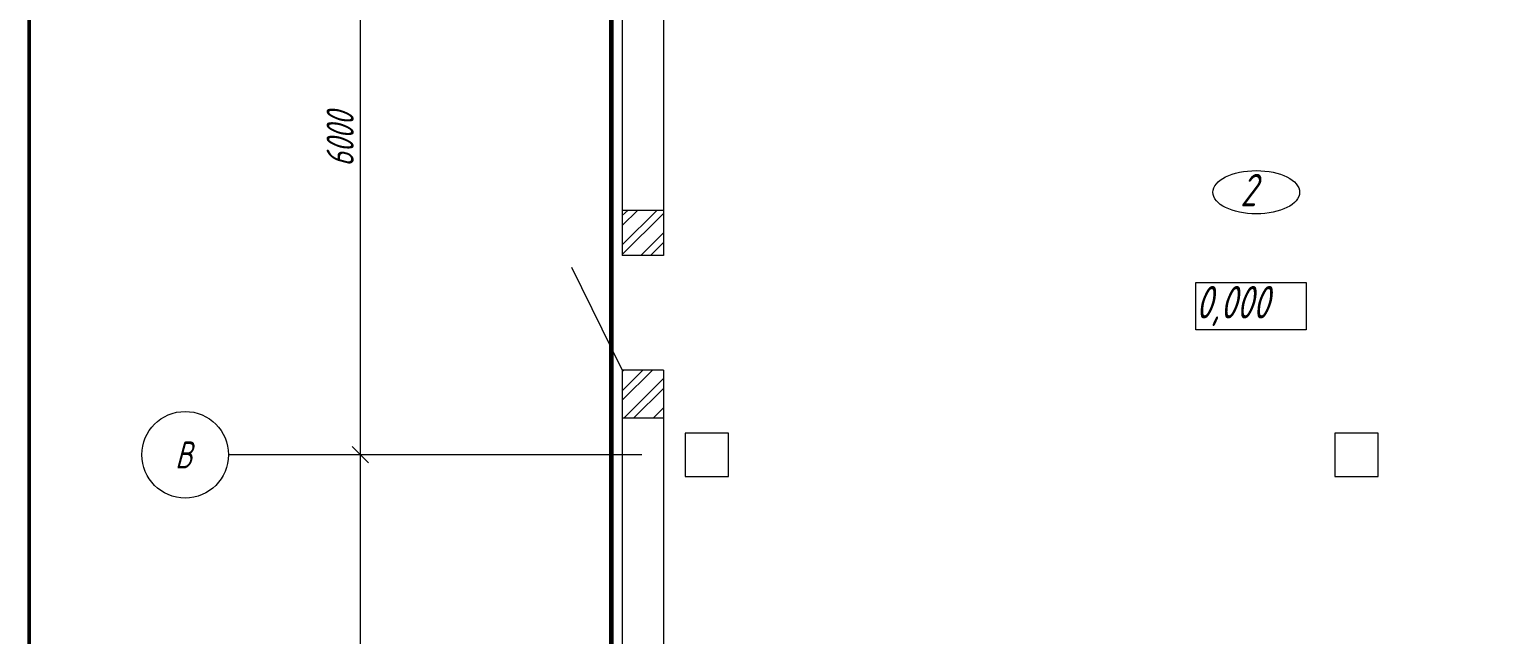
# Model space of a CAD drawing. Header units: millimetres. Extents: x 1337 to 8186, y 1899 to 5236.
# Drawn here: x 4542.2 to 4736, y 2616 to 2696.6 of the extents above; entities that cross this region are included whole.
import ezdxf

# ---------------------------------------------------------------- set-up
doc = ezdxf.new("R2010")
doc.units = ezdxf.units.MM
for name, color, linetype, lineweight in [('Линия связи (Вновь)', 3, 'Continuous', 60), ('Строительный', 251, 'Continuous', 13), ('Формат - толстая линия', 7, 'Continuous', 50)]:
    doc.layers.add(name, color=color, linetype=linetype, lineweight=lineweight)
doc.styles.add('Simplex', font='simplex.shx', dxfattribs={"width": 0.7, "oblique": 15})

# ---------------------------------------------------------------- blocks, each defined once
blk = doc.blocks.new('A$C178B2837')
at = {"layer": 'Строительный', "ltscale": 100}
for p, q in [((44.36, 402.51), (44.36, 298.12)), ((48.16, 340.96), (48.16, 298.12)), ((20.18, 279.71), (20.18, 339.71)), ((44.36, 302.32), (48.16, 302.32)), ((44.36, 301.8), (44.89, 302.32)), ((44.36, 299.1), (47.58, 302.32)), ((44.36, 300.9), (45.79, 302.32)), ((44.36, 298.21), (48.16, 302.01)), ((46.08, 298.12), (48.16, 300.21)), ((46.97, 298.12), (48.16, 299.31)), ((48.16, 298.12), (44.34, 298.12)), ((39.66, 297.03), (44.34, 287.52)), ((97.32, 295.63), (107.51, 295.63)), ((97.32, 291.26), (97.32, 295.63)), ((107.51, 295.63), (107.51, 291.26)), ((107.51, 291.26), (97.32, 291.26)), ((48.16, 287.52), (44.34, 287.52)), ((44.36, 287.52), (44.36, 216.91)), ((44.36, 285.63), (46.25, 287.52)), ((44.36, 287.43), (44.46, 287.52)), ((44.36, 284.74), (47.15, 287.52)), ((44.55, 283.12), (48.16, 286.74)), ((48.16, 287.52), (48.16, 216.91)), ((45.44, 283.12), (48.16, 285.84)), ((47.24, 283.12), (48.16, 284.05)), ((44.36, 283.12), (48.16, 283.12)), ((48.14, 283.12), (48.16, 283.15)), ((54.16, 281.71), (50.16, 281.71)), ((50.16, 281.71), (50.16, 277.71)), ((54.16, 277.71), (54.16, 281.71)), ((114.16, 281.71), (110.16, 281.71)), ((110.16, 281.71), (110.16, 277.71)), ((114.16, 277.71), (114.16, 281.71)), ((20.93, 278.96), (19.43, 280.46)), ((19.43, 280.46), (20.93, 278.96)), ((46.16, 279.71), (8, 279.71)), ((19.88, 279.71), (19.68, 279.71)), ((19.88, 279.71), (19.68, 279.71)), ((20.18, 219.71), (20.18, 279.71)), ((50.16, 277.71), (54.16, 277.71)), ((110.16, 277.71), (114.16, 277.71))]:
    blk.add_line(p, q, dxfattribs=at)
blk.add_circle((4, 279.71), 4, dxfattribs=at)
blk.add_ellipse((102.9, 303.96), major_axis=(-4, 0), ratio=0.5, dxfattribs=at)
at = {"layer": 'Строительный', "ltscale": 100, "style": 'Simplex', "oblique": 15, "width": 0.7}
blk.add_text('6000', height=2.5, rotation=90, dxfattribs=at).set_placement((19.56, 306.31))
for s, height, p in [('2', 3, (101.41, 302.66)), ('0,000', 3, (97.32, 292.3)), ('В', 2.5, (3.06, 278.44))]:
    blk.add_text(s, height=height, dxfattribs=at).set_placement(p)

msp = doc.modelspace()

# ---------------------------------------------------------------- linework, layer by layer
at = {"layer": 'Линия связи (Вновь)'}
msp.add_line((4619.66, 2548.14), (4619.66, 2818.29), dxfattribs=at)
at = {"layer": 'Формат - толстая линия'}
msp.add_lwpolyline([(4542.22, 2938.94), (5549.28, 2938.94), (5549.28, 2207.23), (4542.22, 2207.23)], close=True, dxfattribs=at)

# ---------------------------------------------------------------- block references
at = {"layer": 'Линия связи (Вновь)', "xscale": 1.44, "yscale": 1.44, "zscale": 1.44}
msp.add_blockref('A$C178B2837', (4557.21, 2237.23), dxfattribs=at)

doc.saveas('drawing.dxf')
